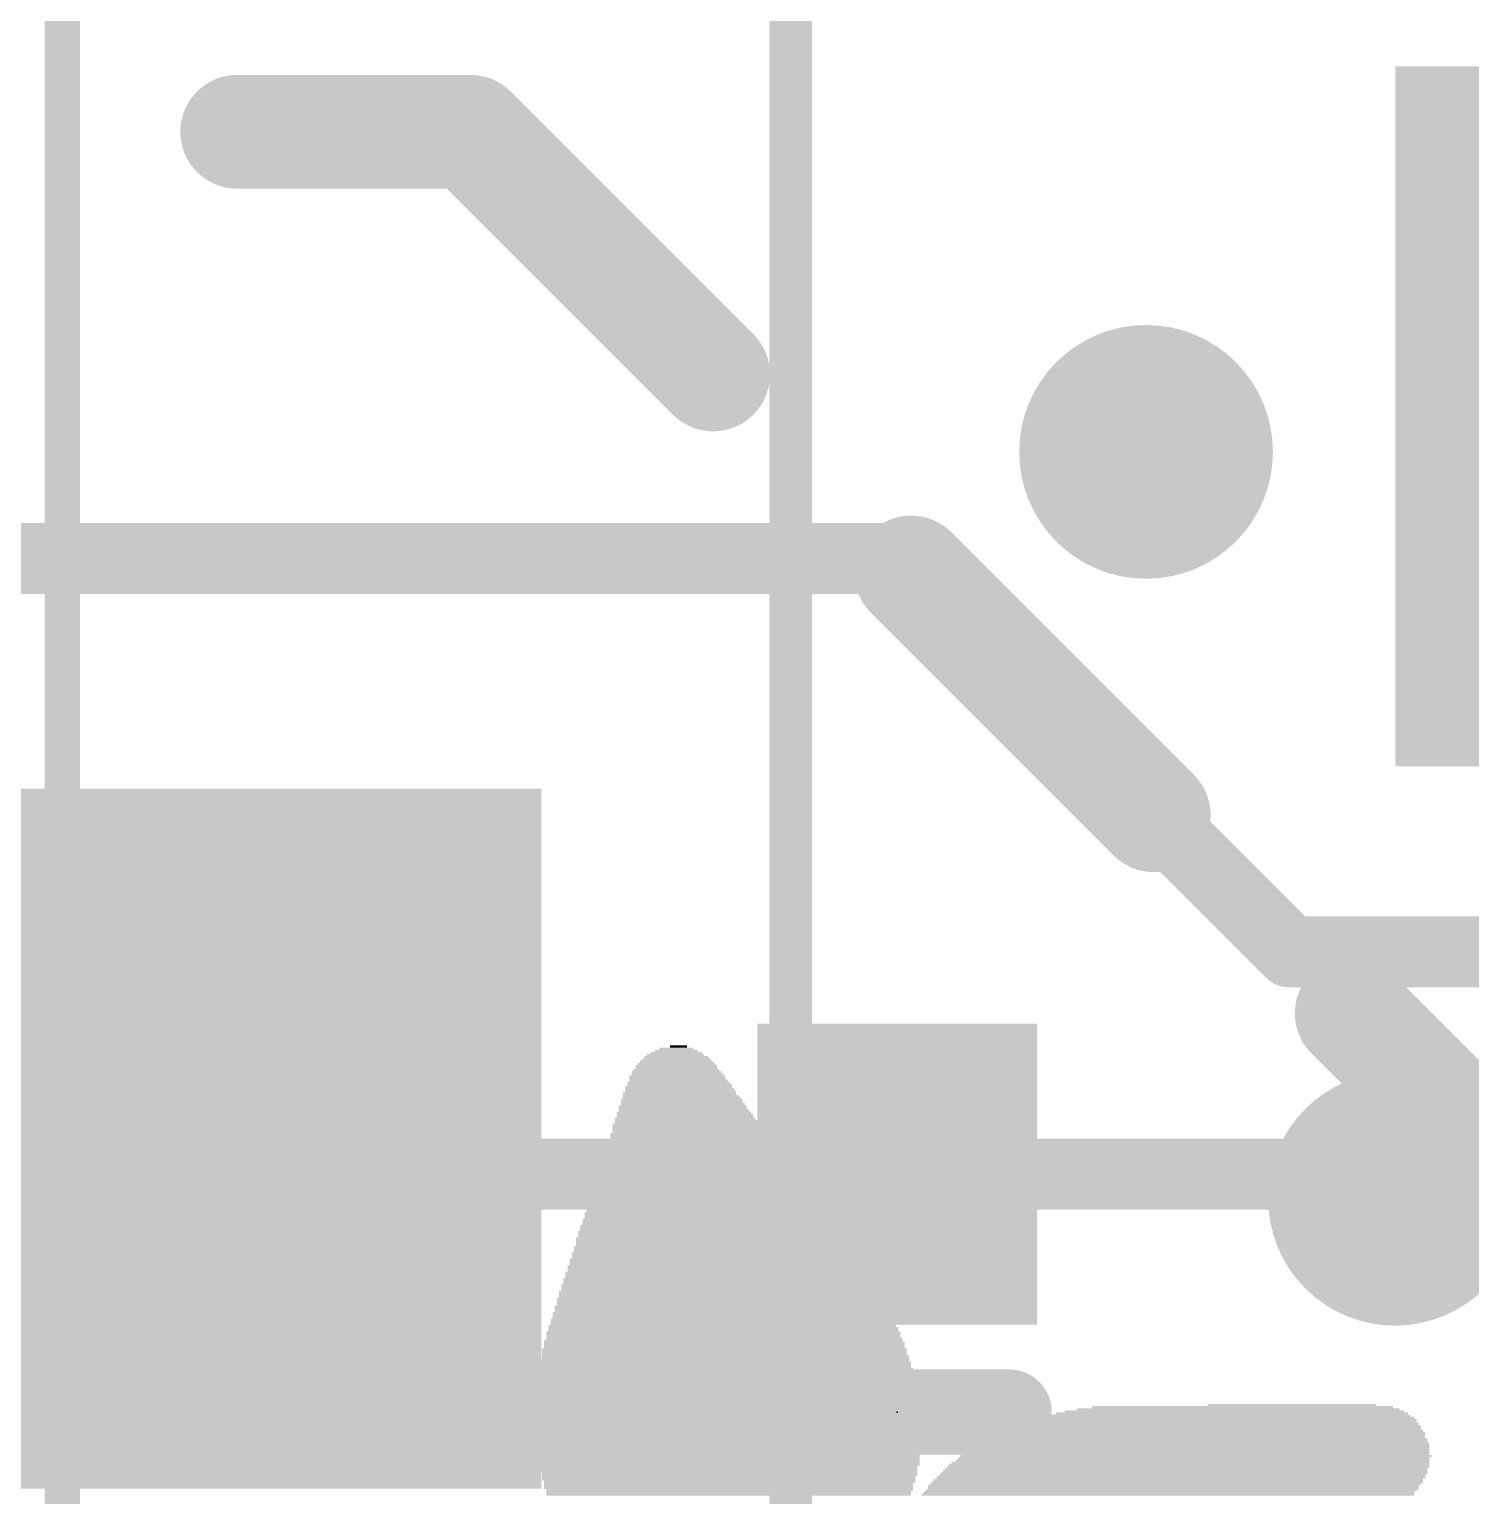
# Model space of a CAD drawing. Extents: x -0.1 to 50.9, y -0.1 to 23.
# Drawn here: x 22.68 to 27.83, y 12.66 to 17.89 of the extents above; entities that cross this region are included whole.
import ezdxf

# ---------------------------------------------------------------- set-up
doc = ezdxf.new("R2010")
doc.units = 0
for name, color, linetype in [('1', 12, 'CONTINUOUS'), ('16', 5, 'CONTINUOUS'), ('18', 110, 'CONTINUOUS'), ('21', 40, 'CONTINUOUS'), ('22', 6, 'CONTINUOUS'), ('23', 40, 'CONTINUOUS')]:
    doc.layers.add(name, color=color, linetype=linetype)

# ---------------------------------------------------------------- blocks, each defined once
blk = doc.blocks.new('RECT')
blk.add_solid([(-0.5, -0.5), (0.5, -0.5), (-0.5, 0.5), (0.5, 0.5)])
blk = doc.blocks.new('ROUNDV')
at = {"const_width": 0.5}
blk.add_lwpolyline([(0, -0.25, 1), (0, 0.25, 1), (0, -0.25)], format="xyb", dxfattribs=at)

msp = doc.modelspace()

# ---------------------------------------------------------------- linework, layer by layer
at = {"layer": '1', "const_width": 0.254}
for points in [[(18.034, 16.002), (25.781, 16.002)], [(25.781, 16.002), (27.1858, 14.5973)], [(27.1858, 14.5973), (33.2662, 14.5973)], [(23.662, 13.93), (23.235, 13.93)], [(23.876, 13.716), (23.662, 13.93)], [(25.781, 13.804), (23.6855, 13.804)], [(23.6855, 13.804), (23.6855, 13.5255)], [(25.781, 13.804), (27.471, 13.804)], [(27.471, 13.804), (27.559, 13.716)], [(23.6855, 13.5255), (23.876, 13.716)]]:
    msp.add_lwpolyline(points, dxfattribs=at)
at = {"layer": '1', "const_width": 0.127}
for points in [[(25.8259, 16.0469, 1), (25.7361, 15.9571)], [(25.781, 15.9385, 1), (25.781, 16.0655)], [(27.1858, 14.6608, 1), (27.1858, 14.5338)], [(27.1408, 14.5523, 1), (27.2307, 14.6422)], [(23.235, 13.9935, 1), (23.235, 13.8665)], [(23.7069, 13.9749, 1), (23.6171, 13.8851)], [(23.662, 13.8665, 1), (23.662, 13.9935)], [(23.6855, 13.8675, 1), (23.6855, 13.7405)], [(23.749, 13.804, 1), (23.622, 13.804)], [(25.781, 13.8675, 1), (25.781, 13.7405)], [(25.781, 13.7405, 1), (25.781, 13.8675)], [(27.5159, 13.8489, 1), (27.4261, 13.7591)], [(27.471, 13.7405, 1), (27.471, 13.8675)], [(23.9209, 13.6711, 1), (23.8311, 13.7609)], [(23.8311, 13.6711, 1), (23.9209, 13.7609)], [(27.5141, 13.6711, 1), (27.6039, 13.7609)], [(23.6406, 13.5704, 1), (23.7304, 13.4806)], [(23.622, 13.5255, 1), (23.749, 13.5255)]]:
    msp.add_lwpolyline(points, format="xyb", dxfattribs=at)
at = {"layer": '16', "const_width": 0.254}
msp.add_lwpolyline([(27.559, 13.716), (33.9145, 13.716)], dxfattribs=at)
at = {"layer": '16', "const_width": 0.127}
msp.add_lwpolyline([(27.559, 13.7795, 1), (27.559, 13.6525)], format="xyb", dxfattribs=at)
at = {"layer": '21'}
for points, const_width in [([(24.257, 17.526), (23.4235, 17.526)], 0.4064), ([(25.1237, 16.6593), (24.257, 17.526)], 0.4064), ([(26.6974, 15.0856), (25.8308, 15.9522)], 0.4064), ([(28.2712, 13.5118), (27.4046, 14.3784)], 0.4064), ([(26.181, 12.954), (25.381, 12.954)], 0.3048)]:
    msp.add_lwpolyline(points, dxfattribs=dict(at, const_width=const_width))
for points, const_width in [([(23.4235, 17.6276, 1), (23.4235, 17.4244)], 0.2032), ([(24.3288, 17.5978, 1), (24.1852, 17.4542)], 0.2032), ([(24.257, 17.4244, 1), (24.257, 17.6276)], 0.2032), ([(25.0518, 16.5875, 1), (25.1955, 16.7312)], 0.2032), ([(25.9026, 16.0241, 1), (25.7589, 15.8804)], 0.2032), ([(26.6256, 15.0137, 1), (26.7693, 15.1574)], 0.2032), ([(27.4764, 14.4503, 1), (27.3327, 14.3066)], 0.2032), ([(25.381, 13.0302, 1), (25.381, 12.8778)], 0.1524), ([(26.181, 12.8778, 1), (26.181, 13.0302)], 0.1524)]:
    msp.add_lwpolyline(points, format="xyb", dxfattribs=dict(at, const_width=const_width))
at = {"layer": '22'}
for points, const_width in [([(25.4, 19.685), (25.4, 3.175)], 0.1524), ([(25.4, 3.175), (25.4, 19.685)], 0.1524), ([(22.799, 19.185), (22.799, 4.899)], 0.127)]:
    msp.add_lwpolyline(points, dxfattribs=dict(at, const_width=const_width))
at = {"layer": '23'}
msp.add_point((25.781, 12.954), dxfattribs=at)

# ---------------------------------------------------------------- block references
at = {"layer": '1', "xscale": 2.55, "yscale": 2.5}
for p in [(28.835, 16.51), (23.235, 13.93)]:
    msp.add_blockref('RECT', p, dxfattribs=at)
at = {"layer": '1', "xscale": 1.075, "rotation": 270}
msp.add_blockref('RECT', (25.781, 13.804), dxfattribs=at)
at = {"layer": '18', "xscale": 0.9064, "yscale": 0.9064}
for p in [(26.67, 16.383), (26.67, 16.383), (27.559, 13.716), (27.559, 13.716)]:
    msp.add_blockref('ROUNDV', p, dxfattribs=at)
at = {"layer": '22', "rotation": 180}
for p, xscale, yscale in [((24.9923, 14.2443), 0.1524, 0.0076), ((24.9924, 14.252), 0.1219, 0.0077), ((25, 14.2596), 0.0609, 0.0076), ((24.9923, 14.191), 0.2896, 0.0076), ((24.9924, 14.1986), 0.2743, 0.0076), ((24.9924, 14.2062), 0.2591, 0.0076), ((24.9923, 14.2139), 0.2438, 0.0077), ((24.9923, 14.2215), 0.2286, 0.0076), ((24.9885, 14.2291), 0.2058, 0.0076), ((24.9924, 14.2367), 0.1829, 0.0076), ((24.9962, 14.1529), 0.3429, 0.0076), ((24.9962, 14.1453), 0.3429, 0.0076), ((25, 14.1377), 0.3505, 0.0077), ((24.9923, 14.1681), 0.32, 0.0076), ((24.9962, 14.1605), 0.3277, 0.0076), ((24.9923, 14.1758), 0.3048, 0.0077), ((24.9923, 14.1834), 0.2896, 0.0076), ((25.0038, 14.0919), 0.4039, 0.0076), ((25.0076, 14.0843), 0.4115, 0.0076), ((24.9999, 14.1148), 0.381, 0.0076), ((25.0038, 14.1072), 0.3887, 0.0076), ((25.0076, 14.0996), 0.3963, 0.0077), ((25.0038, 14.1224), 0.3733, 0.0076), ((25, 14.13), 0.3657, 0.0076), ((25.0152, 14.0462), 0.4572, 0.0076), ((25.0152, 14.0386), 0.4572, 0.0076), ((25.019, 14.031), 0.4648, 0.0076), ((25.0114, 14.0691), 0.4343, 0.0076), ((25.0114, 14.0615), 0.4343, 0.0077), ((25.0152, 14.0538), 0.442, 0.0076), ((25.0114, 14.0767), 0.4191, 0.0076), ((25.0266, 13.9776), 0.5258, 0.0076), ((25.0228, 14.0005), 0.503, 0.0076), ((25.0266, 13.9929), 0.5106, 0.0076), ((25.0304, 13.9853), 0.5182, 0.0077), ((25.019, 14.0234), 0.48, 0.0077), ((25.0228, 14.0157), 0.4876, 0.0076), ((25.0228, 14.0081), 0.4876, 0.0076), ((25.0419, 13.9319), 0.5715, 0.0076), ((25.0343, 13.9472), 0.5563, 0.0077), ((25.0381, 13.9395), 0.5639, 0.0076), ((25.0304, 13.97), 0.5334, 0.0076), ((25.0342, 13.9624), 0.541, 0.0076), ((25.0342, 13.9548), 0.541, 0.0076), ((25.0495, 13.8786), 0.6325, 0.0076), ((25.0419, 13.9014), 0.6019, 0.0076), ((25.0457, 13.8938), 0.6096, 0.0076), ((25.0495, 13.8862), 0.6172, 0.0076), ((25.0419, 13.9167), 0.5867, 0.0076), ((25.0381, 13.9243), 0.5791, 0.0076), ((25.0457, 13.9091), 0.5943, 0.0077), ((25.0571, 13.8329), 0.6782, 0.0077), ((25.0609, 13.8252), 0.6858, 0.0076), ((25.0571, 13.8405), 0.663, 0.0076), ((25.0533, 13.8557), 0.6553, 0.0076), ((25.0533, 13.8481), 0.6553, 0.0076), ((25.0495, 13.871), 0.6325, 0.0077), ((25.0533, 13.8633), 0.6401, 0.0076), ((25.0724, 13.7719), 0.7391, 0.0076), ((25.0648, 13.7871), 0.7239, 0.0076), ((25.0686, 13.7795), 0.7315, 0.0076), ((25.0609, 13.81), 0.701, 0.0076), ((25.0647, 13.8024), 0.7086, 0.0076), ((25.0647, 13.7948), 0.7086, 0.0077), ((25.0609, 13.8176), 0.6858, 0.0076), ((25.08, 13.7262), 0.7849, 0.0076), ((25.0762, 13.7338), 0.7773, 0.0076), ((25.0838, 13.7186), 0.7925, 0.0077), ((25.0685, 13.7643), 0.7468, 0.0076), ((25.0723, 13.7567), 0.7544, 0.0077), ((25.0761, 13.749), 0.762, 0.0076), ((25.0761, 13.7414), 0.762, 0.0076), ((25.0914, 13.6652), 0.8534, 0.0076), ((25.0876, 13.6881), 0.8306, 0.0076), ((25.0876, 13.6805), 0.8306, 0.0077), ((25.0914, 13.6728), 0.8382, 0.0076), ((25.08, 13.7109), 0.8001, 0.0076), ((25.0876, 13.6957), 0.8153, 0.0076), ((25.0838, 13.7033), 0.8077, 0.0076), ((25.099, 13.6195), 0.8992, 0.0076), ((25.1028, 13.6119), 0.9068, 0.0076), ((25.0952, 13.6424), 0.8763, 0.0077), ((25.099, 13.6347), 0.884, 0.0076), ((25.099, 13.6271), 0.884, 0.0076), ((25.0914, 13.6576), 0.8534, 0.0076), ((25.0952, 13.65), 0.861, 0.0076), ((25.1105, 13.5662), 0.9525, 0.0077), ((25.1067, 13.5738), 0.9449, 0.0076), ((25.1143, 13.5585), 0.9601, 0.0076), ((25.1028, 13.5966), 0.922, 0.0076), ((25.1066, 13.589), 0.9296, 0.0076), ((25.1105, 13.5814), 0.9373, 0.0076), ((25.1028, 13.6043), 0.9068, 0.0077), ((25.1181, 13.5204), 0.9983, 0.0076), ((25.1219, 13.5128), 1.0059, 0.0076), ((25.1181, 13.5357), 0.9829, 0.0076), ((25.1219, 13.5281), 0.9906, 0.0077), ((25.1143, 13.5433), 0.9753, 0.0076), ((25.1143, 13.5509), 0.9601, 0.0076), ((25.1295, 13.4747), 1.0516, 0.0076), ((25.1295, 13.4671), 1.0516, 0.0076), ((25.1333, 13.4595), 1.0592, 0.0076), ((25.1257, 13.49), 1.0287, 0.0077), ((25.1219, 13.4976), 1.0211, 0.0076), ((25.1295, 13.4823), 1.0363, 0.0076), ((25.1257, 13.5052), 1.0135, 0.0076), ((25.1409, 13.4061), 1.1202, 0.0076), ((25.1371, 13.429), 1.0972, 0.0076), ((25.141, 13.4214), 1.1049, 0.0076), ((25.141, 13.4138), 1.1049, 0.0077), ((25.1333, 13.4519), 1.0744, 0.0077), ((25.1371, 13.4442), 1.082, 0.0076), ((25.1371, 13.4366), 1.082, 0.0076), ((25.1486, 13.3604), 1.1659, 0.0076), ((25.1486, 13.3528), 1.1659, 0.0076), ((25.1447, 13.3833), 1.143, 0.0076), ((25.1447, 13.3757), 1.143, 0.0077), ((25.1485, 13.368), 1.1506, 0.0076), ((25.1447, 13.3985), 1.1278, 0.0076), ((25.1447, 13.3909), 1.1278, 0.0076), ((25.1562, 13.2995), 1.2115, 0.0077), ((25.1524, 13.3071), 1.2039, 0.0076), ((25.1562, 13.3147), 1.1963, 0.0076), ((25.1524, 13.3299), 1.1887, 0.0076), ((25.1524, 13.3223), 1.1887, 0.0076), ((25.1524, 13.3452), 1.1735, 0.0076), ((25.1524, 13.3376), 1.1735, 0.0077), ((25.1562, 13.2614), 1.2421, 0.0077), ((25.16, 13.2537), 1.2497, 0.0076), ((25.16, 13.2461), 1.2497, 0.0076), ((25.1562, 13.2842), 1.2269, 0.0076), ((25.1562, 13.2766), 1.2269, 0.0076), ((25.16, 13.269), 1.2345, 0.0076), ((25.1562, 13.2918), 1.2115, 0.0076), ((25.1638, 13.2004), 1.2878, 0.0076), ((25.1638, 13.1928), 1.2878, 0.0076), ((25.16, 13.208), 1.2801, 0.0076), ((25.1638, 13.2156), 1.2725, 0.0076), ((25.16, 13.2385), 1.2649, 0.0076), ((25.16, 13.2309), 1.2649, 0.0076), ((25.16, 13.2233), 1.2649, 0.0077), ((25.1638, 13.1394), 1.3183, 0.0076), ((25.1638, 13.1775), 1.303, 0.0076), ((25.1638, 13.1699), 1.303, 0.0076), ((25.1638, 13.1623), 1.303, 0.0076), ((25.1676, 13.1547), 1.3106, 0.0076), ((25.1676, 13.1471), 1.3106, 0.0077), ((25.1638, 13.1852), 1.2878, 0.0077), ((25.1676, 13.1013), 1.3411, 0.0076), ((25.1676, 13.0937), 1.3411, 0.0076), ((25.1714, 13.109), 1.3335, 0.0077), ((25.1676, 13.1318), 1.3259, 0.0076), ((25.1676, 13.1242), 1.3259, 0.0076), ((25.1676, 13.1166), 1.3259, 0.0076), ((25.1714, 13.0404), 1.364, 0.0076), ((25.1714, 13.0785), 1.3488, 0.0076), ((25.1714, 13.0709), 1.3488, 0.0077), ((25.1714, 13.0632), 1.3488, 0.0076), ((25.1714, 13.0556), 1.3488, 0.0076), ((25.1752, 13.048), 1.3564, 0.0076), ((25.1676, 13.0861), 1.3411, 0.0076), ((25.1714, 13.0328), 1.364, 0.0077), ((25.1714, 13.0251), 1.364, 0.0076), ((25.1714, 13.0175), 1.364, 0.0076), ((25.1752, 13.0099), 1.3716, 0.0076), ((25.1752, 13.0023), 1.3716, 0.0076), ((25.1752, 12.9947), 1.3716, 0.0077), ((25.1752, 12.987), 1.3716, 0.0076), ((25.1752, 12.9794), 1.3716, 0.0076), ((25.1752, 12.9718), 1.3716, 0.0076), ((25.1752, 12.9642), 1.3716, 0.0076), ((25.179, 12.9566), 1.3792, 0.0077), ((25.179, 12.9489), 1.3792, 0.0076), ((25.179, 12.9413), 1.3792, 0.0076), ((25.179, 12.9337), 1.3792, 0.0076), ((26.9582, 12.9337), 1.3411, 0.0076), ((26.9659, 12.9413), 1.2954, 0.0076), ((26.9774, 12.9489), 1.2573, 0.0076), ((26.985, 12.9566), 1.2115, 0.0077), ((27.0002, 12.9642), 1.1506, 0.0076), ((27.0154, 12.9718), 1.0744, 0.0076), ((27.1907, 12.9794), 0.602, 0.0076), ((25.179, 12.9261), 1.3792, 0.0076), ((25.179, 12.9184), 1.3792, 0.0077), ((25.179, 12.9108), 1.3792, 0.0076), ((25.179, 12.9032), 1.3792, 0.0076), ((25.179, 12.8956), 1.3792, 0.0076), ((25.179, 12.888), 1.3792, 0.0076), ((25.179, 12.8803), 1.3792, 0.0077), ((26.9049, 12.8803), 1.524, 0.0077), ((26.9088, 12.888), 1.5011, 0.0076), ((26.9164, 12.8956), 1.4707, 0.0076), ((26.924, 12.9032), 1.4554, 0.0076), ((26.9316, 12.9108), 1.425, 0.0076), ((26.9393, 12.9184), 1.3945, 0.0077), ((26.9507, 12.9261), 1.3716, 0.0076), ((25.179, 12.8727), 1.3792, 0.0076), ((25.179, 12.8651), 1.3792, 0.0076), ((25.179, 12.8575), 1.3792, 0.0076), ((25.179, 12.8499), 1.3792, 0.0076), ((25.179, 12.8422), 1.3792, 0.0077), ((25.179, 12.8346), 1.3792, 0.0076), ((25.179, 12.827), 1.3792, 0.0076), ((26.8669, 12.827), 1.6307, 0.0076), ((26.8707, 12.8346), 1.6231, 0.0076), ((26.8783, 12.8422), 1.6078, 0.0077), ((26.8821, 12.8499), 1.585, 0.0076), ((26.8859, 12.8575), 1.5774, 0.0076), ((26.8897, 12.8651), 1.5544, 0.0076), ((26.8973, 12.8727), 1.5392, 0.0076), ((25.1828, 12.8194), 1.3716, 0.0076), ((25.179, 12.8118), 1.364, 0.0076), ((25.179, 12.8041), 1.364, 0.0077), ((25.179, 12.7965), 1.364, 0.0076), ((25.179, 12.7889), 1.364, 0.0076), ((25.179, 12.7813), 1.364, 0.0076), ((25.1828, 12.7737), 1.3564, 0.0076), ((26.8288, 12.7737), 1.7069, 0.0076), ((26.8364, 12.7813), 1.6917, 0.0076), ((26.8402, 12.7889), 1.684, 0.0076), ((26.8478, 12.7965), 1.684, 0.0076), ((26.8478, 12.8041), 1.6688, 0.0077), ((26.8554, 12.8118), 1.6536, 0.0076), ((26.8593, 12.8194), 1.6459, 0.0076), ((25.1828, 12.766), 1.3564, 0.0077), ((25.179, 12.7584), 1.3488, 0.0076), ((25.179, 12.7508), 1.3488, 0.0076), ((25.179, 12.7432), 1.3488, 0.0076), ((25.1829, 12.7356), 1.3411, 0.0076), ((25.1829, 12.7279), 1.3411, 0.0077), ((26.7983, 12.7279), 1.7373, 0.0077), ((26.8059, 12.7356), 1.7374, 0.0076), ((26.8097, 12.7432), 1.7298, 0.0076), ((26.8135, 12.7508), 1.7222, 0.0076), ((26.8212, 12.7584), 1.7221, 0.0076), ((26.825, 12.766), 1.7145, 0.0077), ((25.1791, 12.7203), 1.3335, 0.0076), ((25.1791, 12.7127), 1.3335, 0.0076), ((25.179, 12.6975), 1.3182, 0.0076), ((25.179, 12.6898), 1.3182, 0.0077), ((25.179, 12.6822), 1.3182, 0.0076), ((25.1829, 12.7051), 1.3259, 0.0076), ((25.1828, 12.6746), 1.3106, 0.0076), ((26.7602, 12.6746), 1.7526, 0.0076), ((26.7678, 12.6898), 1.7526, 0.0077), ((26.7678, 12.6822), 1.7526, 0.0076), ((26.7754, 12.6975), 1.7526, 0.0076), ((26.783, 12.7051), 1.7526, 0.0076), ((26.7868, 12.7127), 1.745, 0.0076), ((26.7945, 12.7203), 1.7449, 0.0076), ((25.179, 12.667), 1.303, 0.0076), ((25.179, 12.6594), 1.303, 0.0076), ((26.7487, 12.6594), 1.7602, 0.0076), ((26.7525, 12.667), 1.7526, 0.0076)]:
    msp.add_blockref('RECT', p, dxfattribs=dict(at, xscale=xscale, yscale=yscale))

doc.saveas('drawing.dxf')
